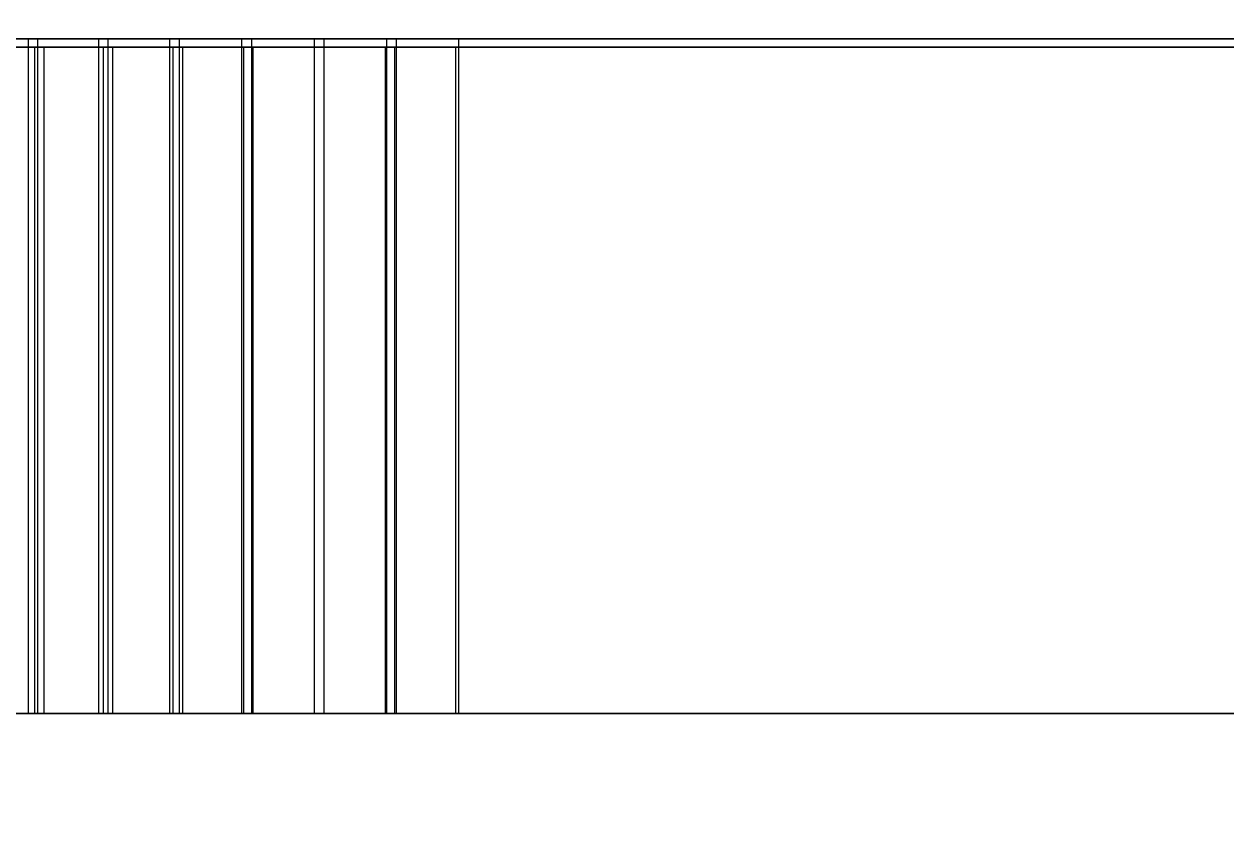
# Model space of a CAD drawing. Header units: millimetres. Extents: x -1970 to 59977, y -65068 to 6837.
# Drawn here: x 25222.2 to 25649.8, y -20007.5 to -19724.8 of the extents above; entities that cross this region are included whole.
import ezdxf

# ---------------------------------------------------------------- set-up
doc = ezdxf.new("R2010")
doc.units = ezdxf.units.MM
doc.layers.add('COTAS_O', color=1, linetype='Continuous', lineweight=0)
doc.layers.add('superior_briquetadora', color=7, linetype='Continuous', lineweight=0)
doc.dimstyles.new('R19_100', dxfattribs={"dimtxt": 250, "dimasz": 150, "dimexe": 150, "dimexo": 80, "dimgap": 100, "dimtad": 1, "dimtih": 1, "dimtoh": 1, "dimdsep": 46, "dimcen": 0.09, "dimadec": 0, "dimazin": 0, "dimtfac": 1, "dimtdec": 4, "dimtofl": 0, "dimtmove": 0, "dimatfit": 3, "dimfxl": 1, "dimtolj": 1, "dimtzin": 0, "dimarcsym": 0})

# ---------------------------------------------------------------- blocks, each defined once
blk = doc.blocks.new('*D33')
at = {"layer": 'COTAS_O', "color": 0, "lineweight": -2, "transparency": 16777216}
for p, q in [((24628.19, -19560), (24628.19, -20530)), ((26828.19, -19560), (26828.19, -20530)), ((24778.19, -20380), (26678.19, -20380))]:
    blk.add_line(p, q, dxfattribs=at)
at = {"layer": 'COTAS_O', "color": 0, "transparency": 16777216}
for points in [[(24778.19, -20355), (24778.19, -20405), (24628.19, -20380)], [(26678.19, -20355), (26678.19, -20405), (26828.19, -20380)]]:
    blk.add_solid(points, dxfattribs=at)
at = {"layer": 'Defpoints', "color": 0, "transparency": 16777216}
for p in [(24628.19, -19480), (26828.19, -19480), (26828.19, -20380)]:
    blk.add_point(p, dxfattribs=at)

msp = doc.modelspace()

# ---------------------------------------------------------------- linework, layer by layer
at = {"layer": 'superior_briquetadora'}
for p, q in [((25223.743, -19730), (25199.279, -19730)), ((25202.535, -19730), (25227.074, -19730)), ((25248.714, -19730), (25223.743, -19730)), ((25223.743, -19970), (25223.743, -19730)), ((25227.074, -19730), (25252.104, -19730)), ((25227.074, -19970), (25227.074, -19730)), ((25274.071, -19730), (25248.714, -19730)), ((25248.714, -19970), (25248.714, -19730)), ((25252.104, -19730), (25277.503, -19730)), ((25252.104, -19970), (25252.104, -19730)), ((25299.691, -19730), (25274.071, -19730)), ((25274.071, -19970), (25274.071, -19730)), ((25277.503, -19730), (25303.149, -19730)), ((25277.503, -19970), (25277.503, -19730)), ((25325.449, -19730), (25299.691, -19730)), ((25299.691, -19970), (25299.691, -19730)), ((25303.149, -19730), (25328.916, -19730)), ((25303.149, -19970), (25303.149, -19730)), ((25351.22, -19730), (25325.449, -19730)), ((25325.449, -19970), (25325.449, -19730)), ((25328.916, -19730), (25354.68, -19730)), ((25328.916, -19970), (25328.916, -19730)), ((25376.879, -19730), (25351.22, -19730)), ((25351.22, -19970), (25351.22, -19730)), ((25354.68, -19730), (27111.791, -19730)), ((25354.68, -19970), (25354.68, -19730)), ((27123.191, -19730), (25376.879, -19730)), ((25376.879, -19970), (25376.879, -19730)), ((25226.001, -19733), (25202.066, -19733)), ((25205.252, -19733), (25229.26, -19733)), ((25250.432, -19733), (25226.001, -19733)), ((25226.001, -19970), (25226.001, -19733)), ((25229.26, -19970), (25229.26, -19733)), ((25229.26, -19733), (25253.749, -19733)), ((25275.241, -19733), (25250.432, -19733)), ((25250.432, -19970), (25250.432, -19733)), ((25253.749, -19970), (25253.749, -19733)), ((25253.749, -19733), (25278.599, -19733)), ((25300.307, -19733), (25275.241, -19733)), ((25275.241, -19970), (25275.241, -19733)), ((25278.599, -19970), (25278.599, -19733)), ((25278.599, -19733), (25303.69, -19733)), ((25325.508, -19733), (25300.307, -19733)), ((25300.307, -19970), (25300.307, -19733)), ((25303.69, -19970), (25303.69, -19733)), ((25303.69, -19733), (25328.9, -19733)), ((25350.722, -19733), (25325.508, -19733)), ((25325.508, -19970), (25325.508, -19733)), ((25328.9, -19970), (25328.9, -19733)), ((25328.9, -19733), (25354.107, -19733)), ((25375.827, -19733), (25350.722, -19733)), ((25350.722, -19970), (25350.722, -19733)), ((25354.107, -19970), (25354.107, -19733)), ((25354.107, -19733), (27111.218, -19733)), ((27122.138, -19733), (25375.827, -19733)), ((25375.827, -19970), (25375.827, -19733)), ((25223.743, -19970), (25199.279, -19970)), ((25226.001, -19970), (25202.066, -19970)), ((25202.535, -19970), (25227.074, -19970)), ((25205.252, -19970), (25229.26, -19970)), ((25248.714, -19970), (25223.743, -19970)), ((25250.432, -19970), (25226.001, -19970)), ((25227.074, -19970), (25252.104, -19970)), ((25229.26, -19970), (25253.749, -19970)), ((25274.071, -19970), (25248.714, -19970)), ((25275.241, -19970), (25250.432, -19970)), ((25252.104, -19970), (25277.503, -19970)), ((25253.749, -19970), (25278.599, -19970)), ((25299.691, -19970), (25274.071, -19970)), ((25300.307, -19970), (25275.241, -19970)), ((25277.503, -19970), (25303.149, -19970)), ((25278.599, -19970), (25303.69, -19970)), ((25325.449, -19970), (25299.691, -19970)), ((25325.508, -19970), (25300.307, -19970)), ((25303.149, -19970), (25328.916, -19970)), ((25303.69, -19970), (25328.9, -19970)), ((25351.22, -19970), (25325.449, -19970)), ((25350.722, -19970), (25325.508, -19970)), ((25328.9, -19970), (25354.107, -19970)), ((25328.916, -19970), (25354.68, -19970)), ((25375.827, -19970), (25350.722, -19970)), ((25376.879, -19970), (25351.22, -19970)), ((25354.107, -19970), (27111.218, -19970)), ((25354.68, -19970), (27111.791, -19970)), ((27122.138, -19970), (25375.827, -19970)), ((27123.191, -19970), (25376.879, -19970))]:
    msp.add_line(p, q, dxfattribs=at)

# ---------------------------------------------------------------- dimensions: what is measured, and where the dimension line sits
at = {"layer": 'COTAS_O'}
dim = msp.add_aligned_dim(p1=(24628.187, -19480), p2=(26828.187, -19480), distance=-900, text='<> O', dimstyle='R19_100', dxfattribs=at)
dim.commit()
dim.dimension.update_dxf_attribs({"geometry": '*D33', "text_midpoint": (25728.187, -20380)})

doc.saveas('drawing.dxf')
